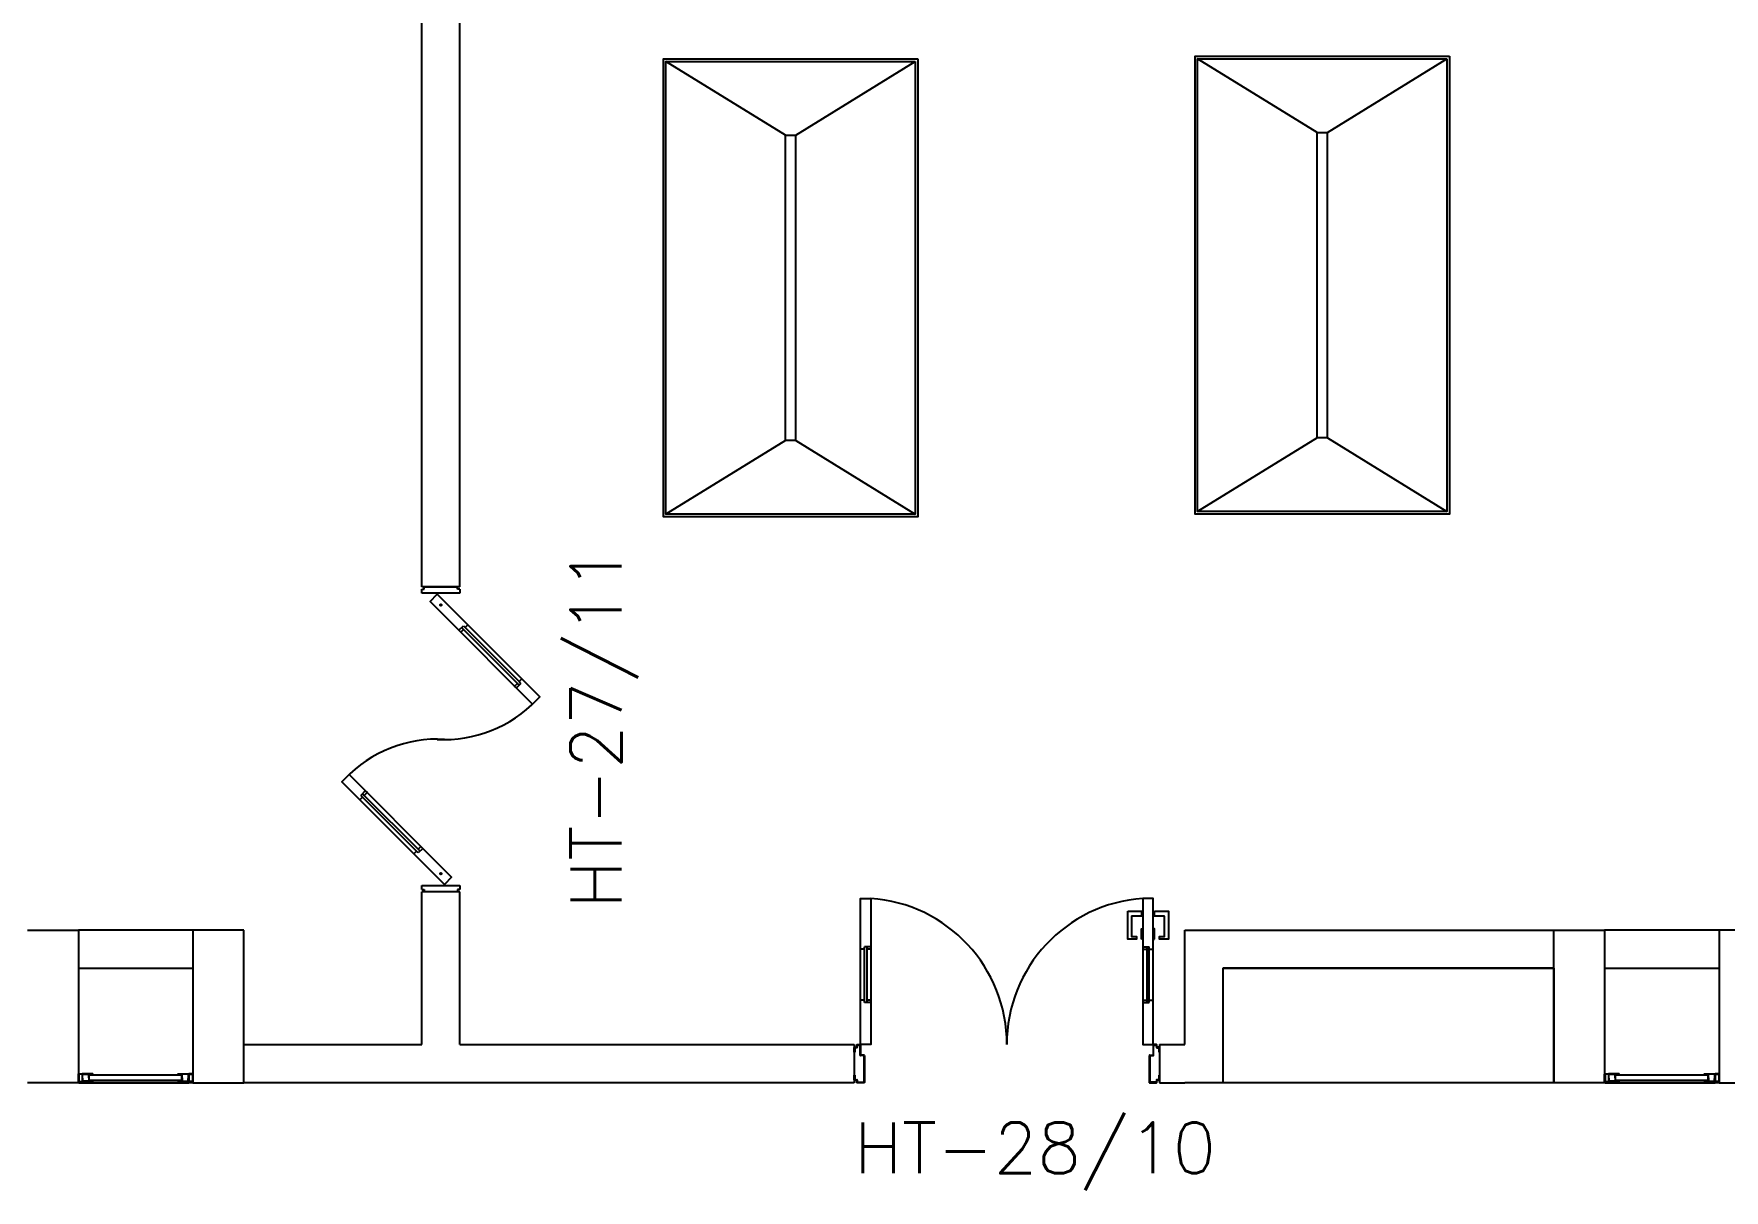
# Model space of a CAD drawing. Header units: millimetres. Extents: x 2128 to 2646, y 1972 to 2207.
# Drawn here: x 2482.24 to 2488.88, y 2104.22 to 2108.76 of the extents above; entities that cross this region are included whole.
import ezdxf

# ---------------------------------------------------------------- set-up
doc = ezdxf.new("R2010")
doc.units = ezdxf.units.MM
for name, color, linetype in [('AR-ALV', 2, 'Continuous'), ('AR-BANCADAS', 1, 'Continuous'), ('AR-BANCOS', 1, 'Continuous'), ('AR-ESQ', 1, 'Continuous'), ('AR-ESTC', 3, 'Continuous'), ('AR-PORTA', 1, 'Continuous'), ('BAN- VISTA', 2, 'Continuous'), ('BAN-TEXTO', 2, 'Continuous'), ('BC- VISTA', 1, 'Continuous'), ('DT-ESQ-BAGUETE-C', 1, 'Continuous'), ('DT-ESQ-PERFIL CADEIRA-C', 2, 'Continuous'), ('DT-ESQ-PERFIL CADEIRA-V', 2, 'Continuous'), ('DT-ESQ-VENEZIANA-C', 1, 'Continuous'), ('DT-ESQ-VENEZIANA-V', 1, 'Continuous'), ('ENDEREÇO', 2, 'Continuous'), ('maçaneta', 1, 'Continuous'), ('mov', 1, 'Continuous'), ('PM-PERFIL U-C', 2, 'Continuous'), ('PM-V', 1, 'Continuous'), ('PM-VIDRO', 2, 'Continuous'), ('pm1', 2, 'Continuous'), ('pm2', 2, 'Continuous'), ('VIDRO', 2, 'Continuous')]:
    doc.layers.add(name, color=color, linetype=linetype)
doc.styles.add('S12', font='simplex.shx', dxfattribs={"width": 1.1, "height": 0.12})
doc.styles.add('UNB1-100', font='simplex.shx', dxfattribs={"height": 0.2})

# ---------------------------------------------------------------- blocks, each defined once
blk = doc.blocks.new('PM7')
at = {"layer": 'mov'}
for centre, start, end in [((0.1462, 0.0888), 356.80287, 46.39924), ((1.1474, 0.0612), 176.80287, 226.39924)]:
    blk.add_arc(centre, 0.5014, start, end, dxfattribs=at)
at = {"layer": 'PM-V'}
for p, q in [((0.1968, 0.1813), (0.409, 0.3935)), ((0.4373, 0.3652), (0.2251, 0.1531)), ((0.8563, -0.2152), (1.0684, -0.0031)), ((1.0967, -0.0313), (0.8846, -0.2435))]:
    blk.add_line(p, q, dxfattribs=at)
for centre in [(0.1188, 0.075), (1.1748, 0.075)]:
    blk.add_circle(centre, 0.003, dxfattribs=at)
at = {"layer": 'pm1'}
for p, q in [((0.4196, 0.3829), (0.409, 0.3935)), ((0.4196, 0.3829), (0.4266, 0.3899)), ((0.4443, 0.3723), (0.4266, 0.3899)), ((0.4337, 0.3829), (0.4266, 0.3758)), ((0.4373, 0.3652), (0.4266, 0.3758)), ((0.4443, 0.3723), (0.4373, 0.3652)), ((0.2004, 0.1637), (0.2074, 0.1707)), ((0.2181, 0.146), (0.2004, 0.1637)), ((0.2145, 0.1637), (0.2074, 0.1566)), ((0.2251, 0.1531), (0.2181, 0.146)), ((1.0684, -0.0031), (1.0755, 0.004)), ((1.0755, 0.004), (1.0932, -0.0137)), ((1.079, -0.0137), (1.0861, -0.0066)), ((1.0932, -0.0137), (1.0861, -0.0207)), ((0.8492, -0.2223), (0.8563, -0.2152)), ((0.8492, -0.2223), (0.8669, -0.2399)), ((0.8563, -0.2152), (0.8669, -0.2258)), ((0.8598, -0.2329), (0.8669, -0.2258)), ((0.874, -0.2329), (0.8669, -0.2399)), ((0.874, -0.2329), (0.8846, -0.2435))]:
    blk.add_line(p, q, dxfattribs=at)
for points in [[(0.409, 0.3935), (0.4797, 0.4642), (0.508, 0.4359), (0.4373, 0.3652)], [(0.2145, 0.1637), (0.2251, 0.1531), (0.1046, 0.0326), (0.0764, 0.0609), (0.1968, 0.1813), (0.2074, 0.1707)], [(1.079, -0.0137), (1.0684, -0.0031), (1.1889, 0.1174), (1.2172, 0.0891), (1.0967, -0.0313), (1.0861, -0.0207)], [(0.8846, -0.2435), (0.8139, -0.3142), (0.7856, -0.2859), (0.8563, -0.2152)]]:
    blk.add_lwpolyline(points, dxfattribs=at)
at = {"layer": 'pm2'}
for p, q in [((0.0468, 0.01), (0.0468, 0.14)), ((0.0568, 0.14), (0.0468, 0.14)), ((0.0568, 0.15), (0.0718, 0.15)), ((0.0568, 0.15), (0.0568, 0.14)), ((0.0718, 0.15), (0.0718, 0)), ((1.2218, 0), (1.2218, 0.15)), ((1.2218, 0.15), (1.2368, 0.15)), ((1.2368, 0.15), (1.2368, 0.14)), ((1.2368, 0.14), (1.2468, 0.14)), ((1.2468, 0.14), (1.2468, 0.01)), ((0.0568, 0.01), (0.0468, 0.01)), ((0.0568, 0), (0.0568, 0.01)), ((1.2368, 0), (1.2218, 0)), ((1.2368, 0), (1.2368, 0.01)), ((1.2368, 0.01), (1.2468, 0.01)), ((0.0718, 0), (0.0568, 0))]:
    blk.add_line(p, q, dxfattribs=at)
at = {"layer": 'VIDRO'}
for p, q in [((0.2074, 0.1707), (0.4196, 0.3829)), ((0.4266, 0.3758), (0.2145, 0.1637)), ((0.8669, -0.2258), (1.079, -0.0137)), ((1.0861, -0.0207), (0.874, -0.2329))]:
    blk.add_line(p, q, dxfattribs=at)
blk = doc.blocks.new('BAN2')
at = {"layer": 'BAN- VISTA'}
blk.add_lwpolyline([(1.3, -0.45), (0, -0.45), (0, 0), (1.3, 0)], close=True, dxfattribs=at)
at = {"layer": 'BAN-TEXTO', "style": 'S12'}
for tag, p, flags in [('BANCO', (0.0294, -0.1465), 2), ('TAMANHO', (0.0294, -0.3465), 3), ('ACABAMENTO', (0.0294, -0.5465), 3), ('PÉS', (0.0294, -0.7465), 3)]:
    blk.add_attdef(tag, p, '', height=0.12, dxfattribs=dict(at, flags=flags))
blk = doc.blocks.new('BCI1')
at = {"layer": 'BC- VISTA'}
for p, q in [((0.48, -0.3), (0.01, -0.01)), ((0.52, -0.3), (0.99, -0.01)), ((0.48, -1.5), (0.48, -0.3)), ((0.52, -1.5), (0.52, -0.3)), ((0.48, -1.5), (0.01, -1.79)), ((0.52, -1.5), (0.99, -1.79))]:
    blk.add_line(p, q, dxfattribs=at)
for points in [[(1, 0), (1, -1.8), (0, -1.8), (0, 0)], [(0.99, -0.01), (0.99, -1.79), (0.01, -1.79), (0.01, -0.01)]]:
    blk.add_lwpolyline(points, close=True, dxfattribs=at)
for points in [[(0.48, -0.3), (0.52, -0.3)], [(0.52, -1.5), (0.48, -1.5)]]:
    blk.add_lwpolyline(points, dxfattribs=at)
blk = doc.blocks.new('EF01-P')
at = {"layer": 'DT-ESQ-BAGUETE-C', "ltscale": 0.1}
for points in [[(0.0015, 0.035), (0.015, 0.035), (0.015, 0.0335), (0.0015, 0.0335), (0.0015, 0.005), (0.015, 0.005), (0.015, 0.0035), (0.0015, 0.0035, -0.414214), (0, 0.005), (0, 0.0335, -0.414214)], [(0.4485, 0.035), (0.435, 0.035), (0.435, 0.0335), (0.4485, 0.0335), (0.4485, 0.005), (0.435, 0.005), (0.435, 0.0035), (0.4485, 0.0035, 0.414214), (0.45, 0.005), (0.45, 0.0335, 0.414214)]]:
    blk.add_lwpolyline(points, format="xyb", close=True, dxfattribs=at)
at = {"layer": 'DT-ESQ-PERFIL CADEIRA-C', "ltscale": 0.1}
for points in [[(0.01, 0.0015), (0.01, 0.003), (0.0015, 0.003, 1), (0.0015, 0), (0.015, 0, 0.414214), (0.0165, 0.0015), (0.0165, 0.0335), (0.043, 0.0335)], [(0.043, 0.0065), (0.018, 0.0065), (0.018, 0.0165), (0.0165, 0.0165), (0.0165, 0.0065, 0.414214), (0.018, 0.005), (0.043, 0.005), (0.0565, 0.005, 1), (0.0565, 0.008), (0.043, 0.008), (0.043, 0.02), (0.043, 0.032), (0.0565, 0.032, 1), (0.0565, 0.035), (0.043, 0.035), (0.0165, 0.035, 0.414214), (0.015, 0.0335), (0.015, 0.0015), (0.0015, 0.0015)], [(0.0415, 0.02), (0.0415, 0.032, -0.414214), (0.043, 0.0335), (0.0565, 0.0335)], [(0.0415, 0.02), (0.0415, 0.008, 0.414214), (0.043, 0.0065), (0.0565, 0.0065)], [(0.407, 0.0065), (0.432, 0.0065), (0.432, 0.0165), (0.4335, 0.0165), (0.4335, 0.0065, -0.414214), (0.432, 0.005), (0.407, 0.005), (0.3935, 0.005, -1), (0.3935, 0.008), (0.407, 0.008), (0.407, 0.02), (0.407, 0.032), (0.3935, 0.032, -1), (0.3935, 0.035), (0.407, 0.035), (0.4335, 0.035, -0.414214), (0.435, 0.0335), (0.435, 0.0015), (0.4485, 0.0015)], [(0.4085, 0.02), (0.4085, 0.032, 0.414214), (0.407, 0.0335), (0.3935, 0.0335)], [(0.4085, 0.02), (0.4085, 0.008, -0.414214), (0.407, 0.0065), (0.3935, 0.0065)], [(0.44, 0.0015), (0.44, 0.003), (0.4485, 0.003, -1), (0.4485, 0), (0.435, 0, -0.414214), (0.4335, 0.0015), (0.4335, 0.0335), (0.407, 0.0335)]]:
    blk.add_lwpolyline(points, format="xyb", dxfattribs=at)
at = {"layer": 'DT-ESQ-PERFIL CADEIRA-V', "ltscale": 0.1}
blk.add_line((0.015, 0), (0.435, 0), dxfattribs=at)
at = {"layer": 'DT-ESQ-VENEZIANA-C', "ltscale": 0.1}
for p, q in [((0.043, 0.0105), (0.407, 0.0105)), ((0.043, 0.009), (0.407, 0.009))]:
    blk.add_line(p, q, dxfattribs=at)
at = {"layer": 'DT-ESQ-VENEZIANA-V', "ltscale": 0.1}
blk.add_line((0.043, 0.031), (0.407, 0.031), dxfattribs=at)
blk = doc.blocks.new('marco-d')
at = {"layer": 'PM-PERFIL U-C'}
for p, q in [((-0.0135, 0), (-0.0015, 0)), ((-0.025, -0.03), (-0.025, -0.0115)), ((-0.023, -0.03), (-0.025, -0.03)), ((-0.0235, -0.01), (-0.015, -0.01)), ((-0.0145, -0.012), (-0.023, -0.012)), ((-0.023, -0.012), (-0.023, -0.03)), ((-0.015, -0.01), (-0.015, -0.0015)), ((-0.002, -0.002), (-0.013, -0.002)), ((-0.013, -0.002), (-0.013, -0.0105)), ((-0.002, -0.0415), (-0.002, -0.002)), ((0.013, -0.043), (-0.0005, -0.043)), ((0, -0.0015), (0, -0.041)), ((0.0135, -0.041), (0, -0.041)), ((0.013, -0.043), (0.013, -0.148)), ((0.015, -0.0425), (0.015, -0.1485)), ((-0.025, -0.1385), (-0.025, -0.12)), ((-0.025, -0.12), (-0.023, -0.12)), ((-0.023, -0.12), (-0.023, -0.138)), ((-0.015, -0.14), (-0.0235, -0.14)), ((-0.023, -0.138), (-0.0145, -0.138)), ((-0.015, -0.1485), (-0.015, -0.14)), ((0.0135, -0.15), (-0.0135, -0.15)), ((-0.013, -0.1395), (-0.013, -0.148)), ((-0.013, -0.148), (0.013, -0.148))]:
    blk.add_line(p, q, dxfattribs=at)
for centre, start, end in [((-0.0135, -0.0015), 90, 180), ((-0.0015, -0.0015), 360, 90), ((-0.0235, -0.0115), 90, 180), ((-0.0145, -0.0105), 270, 0), ((-0.0005, -0.0415), 180, 270), ((0.0135, -0.0425), 0, 90), ((-0.0235, -0.1385), 180, 270), ((-0.0135, -0.1485), 180, 270), ((-0.0145, -0.1395), 0, 90), ((0.0135, -0.1485), 269.93864, 0)]:
    blk.add_arc(centre, 0.0015, start, end, dxfattribs=at)
blk = doc.blocks.new('marco-e')
at = {"layer": 'PM-PERFIL U-C'}
for p, q in [((-0.015, -0.0425), (-0.015, -0.1485)), ((-0.0135, -0.041), (0, -0.041)), ((-0.013, -0.043), (0.0005, -0.043)), ((-0.013, -0.043), (-0.013, -0.148)), ((0, -0.0015), (0, -0.041)), ((0.0135, 0), (0.0015, 0)), ((0.002, -0.0415), (0.002, -0.002)), ((0.002, -0.002), (0.013, -0.002)), ((0.013, -0.002), (0.013, -0.0105)), ((0.0145, -0.012), (0.023, -0.012)), ((0.015, -0.01), (0.015, -0.0015)), ((0.0235, -0.01), (0.015, -0.01)), ((0.023, -0.012), (0.023, -0.03)), ((0.023, -0.03), (0.025, -0.03)), ((0.025, -0.03), (0.025, -0.0115)), ((0.025, -0.12), (0.023, -0.12)), ((0.023, -0.12), (0.023, -0.138)), ((0.025, -0.1385), (0.025, -0.12)), ((-0.0135, -0.15), (0.0135, -0.15)), ((0.013, -0.148), (-0.013, -0.148)), ((0.013, -0.1395), (0.013, -0.148)), ((0.023, -0.138), (0.0145, -0.138)), ((0.015, -0.14), (0.0235, -0.14)), ((0.015, -0.1485), (0.015, -0.14))]:
    blk.add_line(p, q, dxfattribs=at)
for centre, start, end in [((-0.0135, -0.0425), 90, 180), ((0.0015, -0.0015), 90, 180), ((0.0005, -0.0415), 270, 0), ((0.0145, -0.0105), 180, 270), ((0.0135, -0.0015), 0, 90), ((0.0235, -0.0115), 0, 90), ((-0.0135, -0.1485), 180, 270.06136), ((0.0145, -0.1395), 90, 180), ((0.0135, -0.1485), 270, 0), ((0.0235, -0.1385), 270, 0)]:
    blk.add_arc(centre, 0.0015, start, end, dxfattribs=at)
blk = doc.blocks.new('PM6V')
at = {"layer": 'maçaneta'}
for points in [[(1.075, 0.675), (1.13, 0.675), (1.13, 0.655), (1.0915, 0.655, 0.414214), (1.09, 0.6535), (1.09, 0.575), (1.11, 0.575), (1.11, 0.565), (1.075, 0.565)], [(1.18, 0.675), (1.235, 0.675), (1.235, 0.565), (1.2, 0.565), (1.2, 0.575), (1.22, 0.575), (1.22, 0.6535, 0.414214), (1.2185, 0.655), (1.18, 0.655)]]:
    blk.add_lwpolyline(points, format="xyb", close=True, dxfattribs=at)
for points in [[(1.13, 0.565), (1.13, 0.605), (1.135, 0.605), (1.135, 0.565)], [(1.18, 0.565), (1.18, 0.605), (1.175, 0.605), (1.175, 0.565)]]:
    blk.add_lwpolyline(points, close=True, dxfattribs=at)
at = {"layer": 'mov'}
for centre, start, end in [((0.025, 0.1514), 359.86061, 86.01115), ((1.175, 0.1514), 93.98885, 180.13939)]:
    blk.add_arc(centre, 0.575, start, end, dxfattribs=at)
at = {"layer": 'PM-VIDRO'}
for p, q in [((0.04, 0.325), (0.04, 0.525)), ((0.05, 0.525), (0.05, 0.325)), ((1.15, 0.525), (1.15, 0.325)), ((1.16, 0.325), (1.16, 0.525))]:
    blk.add_line(p, q, dxfattribs=at)
at = {"layer": 'pm1'}
for p, q in [((0.065, 0.535), (0.04, 0.535)), ((0.04, 0.525), (0.04, 0.535)), ((0.05, 0.535), (0.05, 0.525)), ((0.065, 0.535), (0.065, 0.525)), ((1.135, 0.535), (1.135, 0.525)), ((1.135, 0.535), (1.16, 0.535)), ((1.15, 0.535), (1.15, 0.525)), ((1.16, 0.525), (1.16, 0.535)), ((0.04, 0.525), (0.025, 0.525)), ((0.065, 0.525), (0.05, 0.525)), ((1.135, 0.525), (1.15, 0.525)), ((1.16, 0.525), (1.175, 0.525)), ((0.04, 0.325), (0.025, 0.325)), ((0.04, 0.315), (0.04, 0.325)), ((0.065, 0.315), (0.04, 0.315)), ((0.065, 0.325), (0.05, 0.325)), ((0.05, 0.325), (0.05, 0.315)), ((0.065, 0.325), (0.065, 0.315)), ((1.135, 0.325), (1.135, 0.315)), ((1.135, 0.325), (1.15, 0.325)), ((1.135, 0.315), (1.16, 0.315)), ((1.15, 0.325), (1.15, 0.315)), ((1.16, 0.315), (1.16, 0.325)), ((1.16, 0.325), (1.175, 0.325))]:
    blk.add_line(p, q, dxfattribs=at)
for points in [[(0.025, 0.525), (0.025, 0.725), (0.065, 0.725), (0.065, 0.525)], [(1.175, 0.525), (1.175, 0.725), (1.135, 0.725), (1.135, 0.525)], [(0.065, 0.325), (0.065, 0.15), (0.025, 0.15), (0.025, 0.325)], [(1.135, 0.325), (1.135, 0.15), (1.175, 0.15), (1.175, 0.325)]]:
    blk.add_lwpolyline(points, dxfattribs=at)
at = {"layer": 'pm2'}
for p, q in [((0.025, 0.325), (0.025, 0.525)), ((0.065, 0.525), (0.065, 0.325)), ((1.135, 0.525), (1.135, 0.325)), ((1.175, 0.325), (1.175, 0.525))]:
    blk.add_line(p, q, dxfattribs=at)
at = {"layer": 'pm1'}
for name, p in [('marco-d', (0.025, 0.15)), ('marco-e', (1.175, 0.15))]:
    blk.add_blockref(name, p, dxfattribs=at)

msp = doc.modelspace()

# ---------------------------------------------------------------- linework, layer by layer
at = {"layer": 'AR-ALV'}
for p, q in [((2483.7615, 2106.5901), (2483.7615, 2112.9651)), ((2483.9115, 2106.5901), (2483.9115, 2112.9651)), ((2483.9115, 2106.5901), (2483.7615, 2106.5901)), ((2483.7615, 2104.7901), (2483.7615, 2105.3901)), ((2483.9115, 2105.3901), (2483.7615, 2105.3901)), ((2483.9115, 2104.7901), (2483.9115, 2105.3901)), ((2482.8615, 2105.2401), (2482.4115, 2105.2401)), ((2486.7615, 2105.2401), (2488.2115, 2105.2401)), ((2486.7615, 2104.7901), (2486.7615, 2105.2401)), ((2488.8615, 2105.2401), (2488.4115, 2105.2401)), ((2482.4115, 2105.0901), (2482.8615, 2105.0901)), ((2488.2115, 2105.0901), (2486.9115, 2105.0901)), ((2486.9115, 2104.6401), (2486.9115, 2105.0901)), ((2488.4115, 2105.0901), (2488.8615, 2105.0901)), ((2483.0615, 2104.7901), (2483.7615, 2104.7901)), ((2483.9115, 2104.7901), (2485.4615, 2104.7901)), ((2485.4615, 2104.7901), (2485.4615, 2104.6401)), ((2486.6615, 2104.7901), (2486.7615, 2104.7901)), ((2486.6615, 2104.7901), (2486.6615, 2104.6401)), ((2485.4615, 2104.6401), (2483.0615, 2104.6401)), ((2486.6615, 2104.6401), (2486.7615, 2104.6401)), ((2486.9115, 2104.6401), (2486.7615, 2104.6401))]:
    msp.add_line(p, q, dxfattribs=at)
at = {"layer": 'AR-ESTC'}
for p, q in [((2482.2115, 2105.2401), (2482.4115, 2105.2401)), ((2482.4115, 2105.2401), (2482.4115, 2104.6401)), ((2483.0615, 2105.2401), (2482.8615, 2105.2401)), ((2482.8615, 2105.2401), (2482.8615, 2104.6401)), ((2483.0615, 2104.6401), (2483.0615, 2105.2401)), ((2488.2115, 2104.6401), (2488.2115, 2105.2401)), ((2488.2115, 2105.2401), (2488.4115, 2105.2401)), ((2488.4115, 2105.2401), (2488.4115, 2104.6401)), ((2489.0615, 2105.2401), (2488.8615, 2105.2401)), ((2488.8615, 2105.2401), (2488.8615, 2104.6401)), ((2482.4115, 2104.6401), (2482.2115, 2104.6401)), ((2482.8615, 2104.6401), (2483.0615, 2104.6401)), ((2488.4115, 2104.6401), (2488.2115, 2104.6401)), ((2488.8615, 2104.6401), (2489.0615, 2104.6401))]:
    msp.add_line(p, q, dxfattribs=at)

# ---------------------------------------------------------------- block references
msp.add_blockref('PM6V', (2485.4615, 2104.6401))
at = {"layer": 'AR-BANCADAS'}
for p in [(2484.7115, 2108.6651), (2486.8015, 2108.6751)]:
    msp.add_blockref('BCI1', p, dxfattribs=at)
at = {"layer": 'AR-BANCOS'}
msp.add_blockref('BAN2', (2486.9115, 2105.0901), dxfattribs=at)
at = {"layer": 'AR-ESQ'}
for p in [(2482.4115, 2104.6401), (2488.4115, 2104.6401)]:
    msp.add_blockref('EF01-P', p, dxfattribs=at)
at = {"layer": 'AR-PORTA', "rotation": 90}
msp.add_blockref('PM7', (2483.9115, 2105.3433), dxfattribs=at)

# ---------------------------------------------------------------- texts
at = {"layer": 'ENDEREÇO', "style": 'UNB1-100'}
msp.add_text('HT-27/11', height=0.2, rotation=90, dxfattribs=at).set_placement((2484.5462, 2105.3251))
msp.add_text('HT-28/10', height=0.2, dxfattribs=at).set_placement((2485.4613, 2104.2845))

doc.saveas('drawing.dxf')
